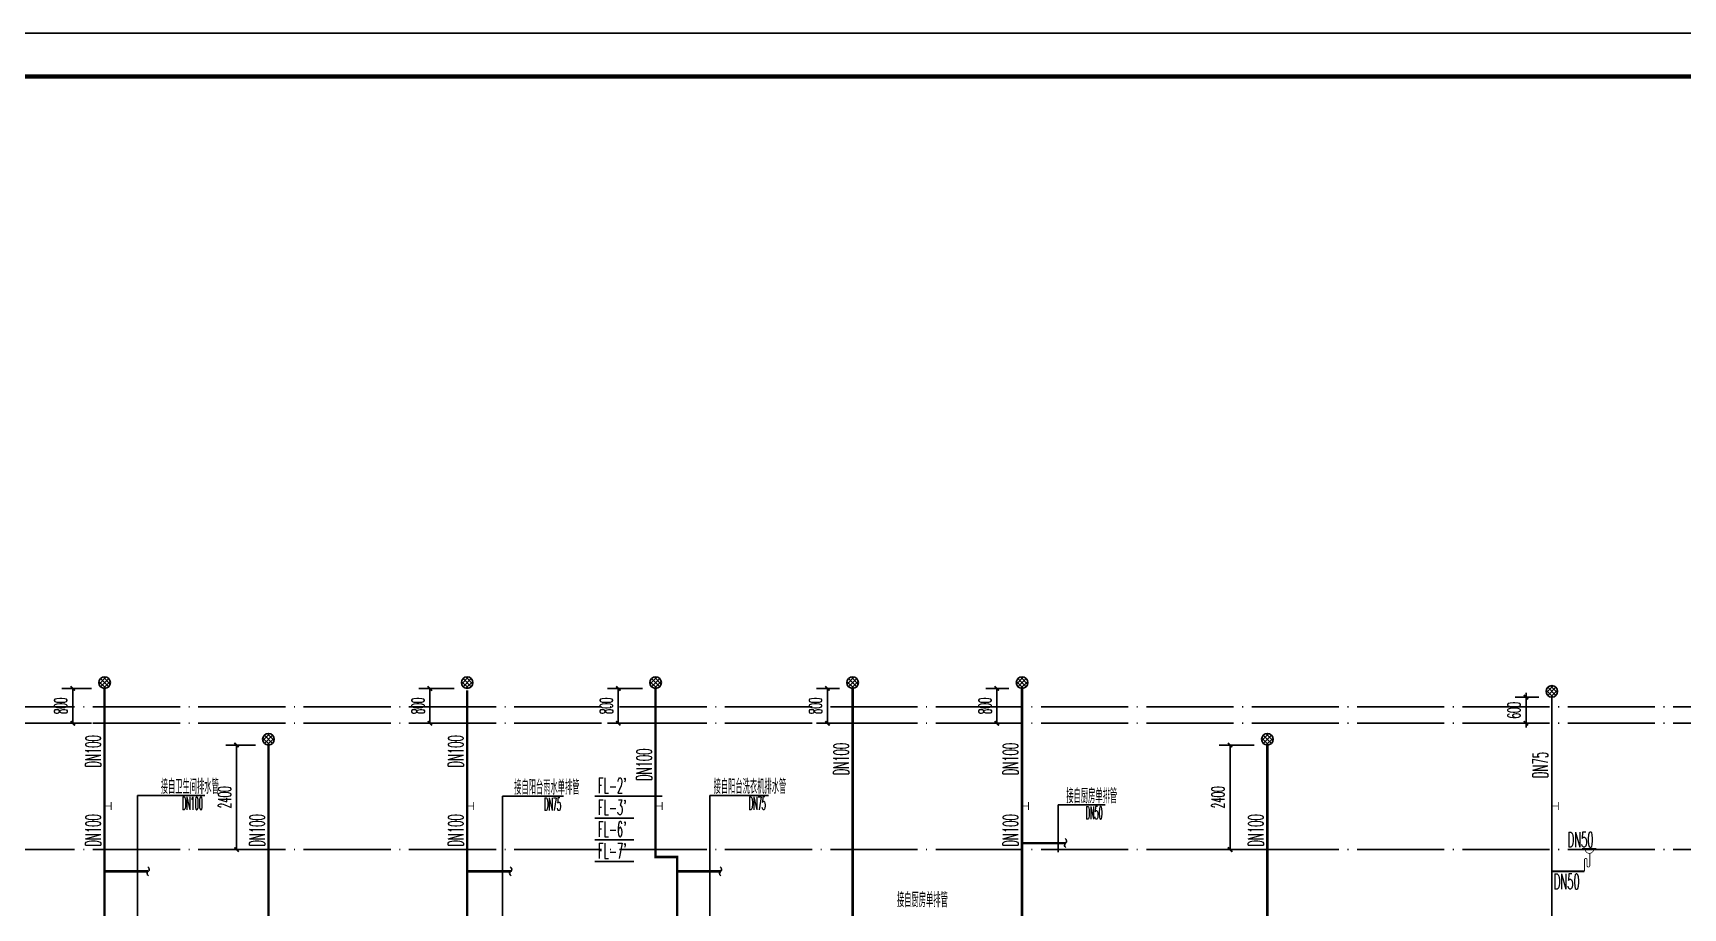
# Model space of a CAD drawing. Extents: x 27938 to 1507990, y 110129 to 923079.
# Drawn here: x 1242401 to 1280306, y 683595 to 703686 of the extents above; entities that cross this region are included whole.
import ezdxf
from ezdxf.enums import TextEntityAlignment as Align

# ---------------------------------------------------------------- set-up
doc = ezdxf.new("R2010")
doc.units = 0
doc.header["$LTSCALE"] = 1000
doc.header["$MEASUREMENT"] = 0
doc.linetypes.add('DOTE', pattern=[2.42, 2, -0.2, 0.02, -0.2])
for name, color, linetype in [('-TEXT', 3, 'Continuous'), ('DIM_废水', 31, 'Continuous'), ('DIM_污水', 2, 'Continuous'), ('DIM_管井排水', 5, 'Continuous'), ('DIM_阳台', 3, 'Continuous'), ('DIM_雨水', 4, 'Continuous'), ('EQUIP_污水', 7, 'Continuous'), ('EQUIP_管井排水', 7, 'Continuous'), ('PIPE-废水', 31, 'TG_F'), ('PIPE-污水', 2, 'W'), ('PIPE-管井排水', 210, 'GF'), ('PIPE-餐饮排水', 41, 'P'), ('TEXT_污水', 7, 'Continuous'), ('TWT', 7, 'Continuous'), ('TWT_DIM', 3, 'Continuous'), ('TWT_ELEV', 3, 'Continuous'), ('TWT_LEAD', 3, 'Continuous'), ('TWT_TITLE', 7, 'Continuous'), ('图框', 140, 'Continuous')]:
    doc.layers.add(name, color=color, linetype=linetype)
doc.styles.add('_TCH_DIM_T3', font='SIMPLEX.shx', dxfattribs={"width": 0.494118, "bigfont": 'GBCBIG.shx'})
doc.styles.add('_TWT_DIM_ELE', font='SIMPLEX.shx', dxfattribs={"width": 0.7, "oblique": 9, "height": 3, "bigfont": 'aadri.shx'})
doc.styles.add('_TWT_SERIAL', font='SIMPLEX', dxfattribs={"width": 0.8, "height": 3.5, "bigfont": 'HZTXT'})
doc.styles.add('ASC', font='simplex.shx', dxfattribs={"width": 0.75, "bigfont": 'aadri.shx'})
doc.styles.add('DIM_FONT_T3', font='SIMPLEX', dxfattribs={"width": 0.705882, "bigfont": 'GBCBIG'})
doc.styles.add('HZ', font='txt', dxfattribs={"bigfont": 'hztxt'})
doc.styles.add('HZTXT2', font='simplex.shx', dxfattribs={"width": 0.8, "bigfont": 'aadri.shx'})
doc.styles.get("Standard").update_dxf_attribs({"font": 'gbenor.shx', "bigfont": 'gbcbig.shx'})
doc.styles.add('TG_LINETYPE', font='SIMPLEX', dxfattribs={"width": 0.8, "height": 3, "bigfont": 'HZTXT'})
doc.linetypes.add('GF', pattern='A,3,-0.2,["GF",Standard,S=0.25,R=0,X=-0.1,Y=-0.115],-0.35', length=3.55)
doc.linetypes.add('P', pattern='A,3,-0.2,["P",Standard,S=0.25,R=0,X=-0.1,Y=-0.115],-0.2', length=3.4)
doc.linetypes.add('TG_F', pattern='A,2,-0.3,["F",TG_LINETYPE,S=0.1,R=0,X=-0.23,Y=-0.15],0', length=2.3)
doc.linetypes.add('W', pattern='A,3,-0.2,["W",Standard,S=0.25,R=0,X=-0.1,Y=-0.115],-0.2', length=3.4)
doc.dimstyles.new('_TWT_ARCH&&100', dxfattribs={"dimtxt": 297.5, "dimasz": 100, "dimexe": 250, "dimexo": 300, "dimgap": 126.25, "dimtad": 1, "dimdec": 0, "dimzin": 0, "dimdsep": 46, "dimtxsty": '_TCH_DIM_T3', "dimblk": 'ARCHTICK', "dimcen": 0.09, "dimclrt": 7, "dimazin": 2, "dimtfac": 1, "dimtdec": 0, "dimtix": 1, "dimtmove": 2, "dimatfit": 3, "dimfxl": 1, "dimtolj": 1, "dimtzin": 0, "dimarcsym": 0})

# ---------------------------------------------------------------- blocks, each defined once
blk = doc.blocks.new('$TwtSys$00000132')
at = {"elevation": 0}
blk.add_lwpolyline([(7, -101, -0.575183), (0, 0, 0.604745), (-11, 101, 16.924828)], format="xyb", dxfattribs=at)
blk = doc.blocks.new('$Attachment$00000070')
for p, q in [((28, 3), (-130, 161)), ((-129, 101), (32, 263)), ((-94, 39), (94, 228)), ((94, 39), (-94, 228)), ((129, 101), (-32, 263)), ((-28, 3), (130, 161))]:
    blk.add_line(p, q)
blk.add_circle((0, 133), 133)
blk = doc.blocks.new('$ATTACHMENT$00000120')
blk.add_blockref('$Attachment$00000070', (0, -133))
blk = doc.blocks.new('_ArchTick')
at = {"color": 0, "linetype": 'ByBlock', "const_width": 0.4}
blk.add_lwpolyline([(-0.5, -0.5), (0.5, 0.5)], dxfattribs=at)
blk = doc.blocks.new('*D234')
at = {"layer": 'Defpoints', "color": 0}
for p in [(1247077, 687336), (1247810, 687336), (1247810, 684936)]:
    blk.add_point(p, dxfattribs=at)
at = {"layer": 'TWT_DIM', "color": 0, "lineweight": -2}
for p, q in [((1247510, 687336), (1246827, 687336)), ((1247077, 684936), (1247077, 687336)), ((1247510, 684936), (1246827, 684936))]:
    blk.add_line(p, q, dxfattribs=at)
at = {"layer": 'TWT_DIM', "color": 0, "lineweight": -2, "xscale": 100, "yscale": 100, "zscale": 100}
for p, rotation in [((1247077, 687336), 90), ((1247077, 684936), 270)]:
    blk.add_blockref('_ArchTick', p, dxfattribs=dict(at, rotation=rotation))
at = {"layer": 'TWT_DIM', "color": 7, "insert": (1246802, 686136), "char_height": 297.5, "attachment_point": 5, "rotation": 90, "style": '_TCH_DIM_T3'}
blk.add_mtext('\\A1;2400', dxfattribs=at)
blk = doc.blocks.new('*D239')
at = {"layer": 'Defpoints', "color": 0}
for p in [(1243314, 688636), (1244046, 688636), (1244046, 687836)]:
    blk.add_point(p, dxfattribs=at)
at = {"layer": 'TWT_DIM', "color": 0, "lineweight": -2}
for p, q in [((1243746, 688636), (1243064, 688636)), ((1243314, 687836), (1243314, 688636)), ((1243746, 687836), (1243064, 687836))]:
    blk.add_line(p, q, dxfattribs=at)
at = {"layer": 'TWT_DIM', "color": 0, "lineweight": -2, "xscale": 100, "yscale": 100, "zscale": 100}
for p, rotation in [((1243314, 688636), 90), ((1243314, 687836), 270)]:
    blk.add_blockref('_ArchTick', p, dxfattribs=dict(at, rotation=rotation))
at = {"layer": 'TWT_DIM', "color": 7, "insert": (1243039, 688236), "char_height": 297.5, "attachment_point": 5, "rotation": 90, "style": '_TCH_DIM_T3'}
blk.add_mtext('\\A1;800', dxfattribs=at)
blk = doc.blocks.new('*D241')
at = {"layer": 'Defpoints', "color": 0}
for p in [(1264543, 688636), (1265121, 688636), (1265121, 687836)]:
    blk.add_point(p, dxfattribs=at)
at = {"layer": 'TWT_DIM', "color": 0, "lineweight": -2}
for p, q in [((1264821, 688636), (1264293, 688636)), ((1264543, 687836), (1264543, 688636)), ((1264821, 687836), (1264293, 687836))]:
    blk.add_line(p, q, dxfattribs=at)
at = {"layer": 'TWT_DIM', "color": 0, "lineweight": -2, "xscale": 100, "yscale": 100, "zscale": 100}
for p, rotation in [((1264543, 688636), 90), ((1264543, 687836), 270)]:
    blk.add_blockref('_ArchTick', p, dxfattribs=dict(at, rotation=rotation))
at = {"layer": 'TWT_DIM', "color": 7, "insert": (1264268, 688236), "char_height": 297.5, "attachment_point": 5, "rotation": 90, "style": '_TCH_DIM_T3'}
blk.add_mtext('\\A1;800', dxfattribs=at)
blk = doc.blocks.new('*D331')
at = {"layer": 'Defpoints', "color": 0}
for p in [(1251518, 688636), (1252375, 688636), (1252375, 687836)]:
    blk.add_point(p, dxfattribs=at)
at = {"layer": 'TWT_DIM', "color": 0, "lineweight": -2}
for p, q in [((1252075, 688636), (1251268, 688636)), ((1251518, 687836), (1251518, 688636)), ((1252075, 687836), (1251268, 687836))]:
    blk.add_line(p, q, dxfattribs=at)
at = {"layer": 'TWT_DIM', "color": 0, "lineweight": -2, "xscale": 100, "yscale": 100, "zscale": 100}
for p, rotation in [((1251518, 688636), 90), ((1251518, 687836), 270)]:
    blk.add_blockref('_ArchTick', p, dxfattribs=dict(at, rotation=rotation))
at = {"layer": 'TWT_DIM', "color": 7, "insert": (1251243, 688236), "char_height": 297.5, "attachment_point": 5, "rotation": 90, "style": '_TCH_DIM_T3'}
blk.add_mtext('\\A1;800', dxfattribs=at)
blk = doc.blocks.new('*D337')
at = {"layer": 'Defpoints', "color": 0}
for p in [(1269901, 687336), (1270757, 687336), (1270757, 684936)]:
    blk.add_point(p, dxfattribs=at)
at = {"layer": 'TWT_DIM', "color": 0, "lineweight": -2}
for p, q in [((1270457, 687336), (1269651, 687336)), ((1269901, 684936), (1269901, 687336)), ((1270457, 684936), (1269651, 684936))]:
    blk.add_line(p, q, dxfattribs=at)
at = {"layer": 'TWT_DIM', "color": 0, "lineweight": -2, "xscale": 100, "yscale": 100, "zscale": 100}
for p, rotation in [((1269901, 687336), 90), ((1269901, 684936), 270)]:
    blk.add_blockref('_ArchTick', p, dxfattribs=dict(at, rotation=rotation))
at = {"layer": 'TWT_DIM', "color": 7, "insert": (1269626, 686136), "char_height": 297.5, "attachment_point": 5, "rotation": 90, "style": '_TCH_DIM_T3'}
blk.add_mtext('\\A1;2400', dxfattribs=at)
blk = doc.blocks.new('*D341')
at = {"layer": 'Defpoints', "color": 0}
for p in [(1260652, 688636), (1261230, 688636), (1261230, 687836)]:
    blk.add_point(p, dxfattribs=at)
at = {"layer": 'TWT_DIM', "color": 0, "lineweight": -2}
for p, q in [((1260930, 688636), (1260402, 688636)), ((1260652, 687836), (1260652, 688636)), ((1260930, 687836), (1260402, 687836))]:
    blk.add_line(p, q, dxfattribs=at)
at = {"layer": 'TWT_DIM', "color": 0, "lineweight": -2, "xscale": 100, "yscale": 100, "zscale": 100}
for p, rotation in [((1260652, 688636), 90), ((1260652, 687836), 270)]:
    blk.add_blockref('_ArchTick', p, dxfattribs=dict(at, rotation=rotation))
at = {"layer": 'TWT_DIM', "color": 7, "insert": (1260377, 688236), "char_height": 297.5, "attachment_point": 5, "rotation": 90, "style": '_TCH_DIM_T3'}
blk.add_mtext('\\A1;800', dxfattribs=at)
blk = doc.blocks.new('*D342')
at = {"layer": 'Defpoints', "color": 0}
for p in [(1255847, 688636), (1256704, 688636), (1256704, 687836)]:
    blk.add_point(p, dxfattribs=at)
at = {"layer": 'TWT_DIM', "color": 0, "lineweight": -2}
for p, q in [((1256404, 688636), (1255597, 688636)), ((1255847, 687836), (1255847, 688636)), ((1256404, 687836), (1255597, 687836))]:
    blk.add_line(p, q, dxfattribs=at)
at = {"layer": 'TWT_DIM', "color": 0, "lineweight": -2, "xscale": 100, "yscale": 100, "zscale": 100}
for p, rotation in [((1255847, 688636), 90), ((1255847, 687836), 270)]:
    blk.add_blockref('_ArchTick', p, dxfattribs=dict(at, rotation=rotation))
at = {"layer": 'TWT_DIM', "color": 7, "insert": (1255572, 688236), "char_height": 297.5, "attachment_point": 5, "rotation": 90, "style": '_TCH_DIM_T3'}
blk.add_mtext('\\A1;800', dxfattribs=at)
blk = doc.blocks.new('$ATTACHMENT$00000073')
at = {"const_width": 20}
for points in [[(0, 0), (150, 0)], [(150, 90), (150, -90)]]:
    blk.add_lwpolyline(points, dxfattribs=at)
blk = doc.blocks.new('$ATTACHMENT$00000066')
blk.add_line((-212, 500), (188, 500))
at = {"const_width": 20}
blk.add_lwpolyline([(-134, 500, 1.067664), (116, 500)], format="xyb", dxfattribs=at)
at = {"const_width": 30}
blk.add_lwpolyline([(0, 367), (0, 0)], dxfattribs=at)
at = {"style": 'HZ', "width": 0.7, "flags": 1}
for tag in ['UNIT', 'WHAT', 'SPEC']:
    blk.add_attdef(tag, (0, 0), '', height=0.001, dxfattribs=at)
blk = doc.blocks.new('*D1343')
at = {"layer": 'Defpoints', "color": 0}
for p in [(1276952.82848, 688435.856), (1277546.108, 688435.856), (1277546.108, 687835.856)]:
    blk.add_point(p, dxfattribs=at)
at = {"layer": 'TWT_DIM', "color": 0, "lineweight": -2}
for p, q in [((1277246.108, 688435.856), (1276702.82848, 688435.856)), ((1276952.82848, 688435.856), (1276952.82848, 688535.856)), ((1276952.82848, 687835.856), (1276952.82848, 688435.856)), ((1277246.108, 687835.856), (1276702.82848, 687835.856)), ((1276952.82848, 687835.856), (1276952.82848, 687735.856))]:
    blk.add_line(p, q, dxfattribs=at)
at = {"layer": 'TWT_DIM', "color": 0, "lineweight": -2, "xscale": 100, "yscale": 100, "zscale": 100}
for p, rotation in [((1276952.82848, 688435.856), 270), ((1276952.82848, 687835.856), 90)]:
    blk.add_blockref('_ArchTick', p, dxfattribs=dict(at, rotation=rotation))
at = {"layer": 'TWT_DIM', "color": 7, "insert": (1276677.82848, 688135.856), "char_height": 297.5, "attachment_point": 5, "rotation": 90, "style": '_TCH_DIM_T3'}
blk.add_mtext('\\A1;600', dxfattribs=at)
blk = doc.blocks.new('*D1344')
at = {"layer": 'Defpoints', "color": 0}
for p in [(1279281.567, 661844.62), (1277546.108, 660585.856), (1279281.567, 660585.856)]:
    blk.add_point(p, dxfattribs=at)
at = {"layer": 'DIM_管井排水', "color": 0, "lineweight": -2}
for p, q in [((1277546.108, 660885.856), (1277546.108, 662094.62)), ((1277546.108, 661844.62), (1279281.567, 661844.62)), ((1279281.567, 660885.856), (1279281.567, 662094.62))]:
    blk.add_line(p, q, dxfattribs=at)
at = {"layer": 'DIM_管井排水', "color": 0, "lineweight": -2, "xscale": 100, "yscale": 100, "zscale": 100, "rotation": 180}
blk.add_blockref('_ArchTick', (1277546.108, 661844.62), dxfattribs=at)
at = {"layer": 'DIM_管井排水', "color": 0, "lineweight": -2, "xscale": 100, "yscale": 100, "zscale": 100}
blk.add_blockref('_ArchTick', (1279281.567, 661844.62), dxfattribs=at)
at = {"layer": 'DIM_管井排水', "color": 7, "insert": (1278413.8375, 662119.62), "char_height": 297.5, "attachment_point": 5, "style": '_TCH_DIM_T3'}
blk.add_mtext('\\A1;1600', dxfattribs=at)
blk = doc.blocks.new('*D1345')
at = {"layer": 'Defpoints', "color": 0}
for p in [(1277051, 662336), (1277546, 662336), (1277546, 661336)]:
    blk.add_point(p, dxfattribs=at)
at = {"layer": 'TWT_DIM', "color": 0, "lineweight": -2}
for p, q in [((1277246, 662336), (1276801, 662336)), ((1277051, 661336), (1277051, 662336)), ((1277246, 661336), (1276801, 661336))]:
    blk.add_line(p, q, dxfattribs=at)
at = {"layer": 'TWT_DIM', "color": 0, "lineweight": -2, "xscale": 100, "yscale": 100, "zscale": 100}
for p, rotation in [((1277051, 662336), 90), ((1277051, 661336), 270)]:
    blk.add_blockref('_ArchTick', p, dxfattribs=dict(at, rotation=rotation))
at = {"layer": 'TWT_DIM', "color": 7, "insert": (1276776, 661836), "char_height": 297.5, "attachment_point": 5, "rotation": 90, "style": '_TCH_DIM_T3'}
blk.add_mtext('\\A1;1000', dxfattribs=at)
blk = doc.blocks.new('$ATTACHMENT$00000055')
at = {"const_width": 30}
blk.add_lwpolyline([(0, 0), (0, 456, 0.75), (-100, 456), (-100, 202, -0.75), (-200, 202), (-200, 540)], format="xyb", dxfattribs=at)
blk = doc.blocks.new('A$C07307EEA')
at = {"layer": 'PIPE-管井排水'}
for points in [[(0, -750), (0, -772.5), (-22.5, -772.5)], [(0, -750), (-22.5, -750), (-22.5, -772.5)], [(0, -750), (-22.5, -750), (-22.5, -772.5)], [(0, -750), (0, -772.5), (-22.5, -772.5)], [(1485.5, -500), (1485.5, -477.5), (1494.8, -477.5)], [(1485.5, -500), (1501.4, -484.1), (1494.8, -477.5)]]:
    blk.add_hatch(color=256, dxfattribs=at).paths.add_polyline_path(points)
at = {"layer": 'DIM_管井排水'}
for p, q in [((-150, 7148), (1468.4, 7148)), ((-150, 6548), (1468.4, 6548))]:
    blk.add_line(p, q, dxfattribs=at)
at = {"layer": 'DIM_阳台'}
for p, q in [((2020.9, -750), (2020.9, -1834.8)), ((2020.9, -1834.8), (777.4, -1834.8))]:
    blk.add_line(p, q, dxfattribs=at)
at = {"layer": 'PIPE-管井排水', "const_width": 45}
for points in [[(0, 27150), (0, 24750)], [(0, 24600), (0, 25950)], [(0, 23100), (0, 24600)], [(0, 21650), (0, 23100)], [(0, 23100), (750, 23100)], [(0, 20150), (0, 21650)], [(0, 20150), (750, 20150)], [(0, 18700), (0, 20150)], [(0, 17200), (0, 18700)], [(0, 17200), (750, 17200)], [(0, 15750), (0, 17200)], [(0, 14250), (0, 15750)], [(0, 14250), (750, 14250)], [(0, 12800), (0, 14250)], [(0, 11300), (0, 12800)], [(0, 11300), (750, 11300)], [(0, 9850), (0, 11300)], [(0, 8350), (0, 9850)], [(0, 8350), (750, 8350)], [(0, 6900), (0, 8350)], [(0, 5400), (0, 6900)], [(0, 5400), (750, 5400)], [(0, 3950), (0, 5400)], [(0, 2450), (0, 3950)], [(0, 2450), (750, 2450)], [(0, 1000), (0, 2450)], [(0, -750), (0, 1000)], [(0, -750), (1735.5, -750)], [(637.6, -500), (1485.5, -500)], [(1735.5, -750), (2021.2, -750)]]:
    blk.add_lwpolyline(points, dxfattribs=at)
at = {"layer": 'PIPE-管井排水', "ltscale": 0.5, "const_width": 45}
blk.add_lwpolyline([(1485.5, -500), (1735.5, -750)], dxfattribs=at)
at = {"layer": 'TWT_ELEV'}
for p, q in [((459.4, -1100), (-1042, -1100)), ((159.4, -800), (-140.6, -1100)), ((159.4, -800), (-140.6, -800)), ((159.4, -800), (459.4, -1100))]:
    blk.add_line(p, q, dxfattribs=at)
at = {"layer": 'TWT_LEAD'}
for p, q in [((508.5, 112.8), (508.5, -2610.9)), ((508.5, -2610.9), (2281.8, -2610.9))]:
    blk.add_line(p, q, dxfattribs=at)
at = {"layer": 'EQUIP_污水'}
for name, p in [('$ATTACHMENT$00000120', (0, 27233.3)), ('$ATTACHMENT$00000073', (0, 24600)), ('$ATTACHMENT$00000073', (0, 21650)), ('$ATTACHMENT$00000073', (0, 18700)), ('$ATTACHMENT$00000073', (0, 15750)), ('$ATTACHMENT$00000073', (0, 12800)), ('$ATTACHMENT$00000073', (0, 9850)), ('$ATTACHMENT$00000073', (0, 6900)), ('$ATTACHMENT$00000073', (0, 3950)), ('$ATTACHMENT$00000073', (0, 1000)), ('$ATTACHMENT$00000066', (517.6, -379))]:
    blk.add_blockref(name, p, dxfattribs=at)
for name, p, xscale, yscale, zscale in [('$ATTACHMENT$00000066', (870, 23221), 0.8, 0.8, 0.8), ('$ATTACHMENT$00000066', (870, 20271), 0.8, 0.8, 0.8), ('$ATTACHMENT$00000066', (870, 17321), 0.8, 0.8, 0.8), ('$ATTACHMENT$00000066', (870, 14371), 0.8, 0.8, 0.8), ('$ATTACHMENT$00000066', (870, 11421), 0.8, 0.8, 0.8), ('$ATTACHMENT$00000066', (870, 8471), 0.8, 0.8, 0.8), ('$ATTACHMENT$00000066', (870, 5521), 0.8, 0.8, 0.8), ('$ATTACHMENT$00000066', (870, 2571), 0.8, 0.8, 0.8), ('$ATTACHMENT$00000055', (637.6, -500), 0.6, 0.6, 0.6)]:
    blk.add_blockref(name, p, dxfattribs=dict(at, xscale=xscale, yscale=yscale, zscale=zscale))
at = {"layer": 'EQUIP_污水', "xscale": 0.6, "yscale": -0.6, "zscale": 0.6, "rotation": 180}
for p in [(750, 23100), (750, 20150), (750, 17200), (750, 14250), (750, 11300), (750, 8350), (750, 5400), (750, 2450)]:
    blk.add_blockref('$ATTACHMENT$00000055', p, dxfattribs=at)
at = {"layer": 'EQUIP_管井排水', "rotation": 180}
blk.add_blockref('$TwtSys$00000132', (2021.2, -750), dxfattribs=at)
at = {"layer": '-TEXT', "color": 7, "style": 'ASC', "oblique": 9, "width": 0.58}
blk.add_text('DN50', height=300, dxfattribs=at).set_placement((605, 225.5), align=Align.MIDDLE)
at = {"style": 'HZ', "text_generation_flag": 4, "width": 0.7, "flags": 1}
for tag in ['UNIT', 'SPEC', 'WHAT']:
    blk.add_attdef(tag, (870, 2571), '', height=0.001, rotation=180, dxfattribs=at)
at = {"layer": 'DIM_管井排水', "color": 7, "style": '_TWT_SERIAL', "width": 0.48}
for p in [(-89.2, 25243.7), (-89.2, 10343.7), (-89.2, 1493.7)]:
    blk.add_text('DN75', height=350, rotation=90, dxfattribs=at).set_placement(p)
for s, p in [('DN50', (360.9, 23653.5)), ('DN50', (43.1, 22690.5)), ('DN50', (360.9, 20703.5)), ('DN50', (43.1, 19740.5)), ('DN50', (360.9, 17753.5)), ('DN50', (43.1, 16790.5)), ('DN50', (360.9, 14803.5)), ('DN50', (43.1, 13840.5)), ('DN50', (360.9, 11853.5)), ('DN50', (43.1, 10890.5)), ('DN50', (360.9, 8903.5)), ('DN50', (43.1, 7940.5)), ('GFL-1', (702.4, 7288)), ('GFL-2', (630.4, 6688)), ('DN50', (360.9, 5953.5)), ('DN50', (43.1, 4990.5)), ('DN50', (360.9, 3003.5)), ('DN50', (43.1, 2040.5))]:
    blk.add_text(s, height=350, dxfattribs=at).set_placement(p)
at = {"layer": 'DIM_阳台', "color": 7, "style": '_TCH_DIM_T3', "width": 0.494118}
blk.add_text('接至室外水封井', height=337.59, dxfattribs=at).set_placement((847.4, -1799.8))
at = {"layer": 'TEXT_污水', "color": 7, "style": 'HZTXT2', "oblique": 9, "width": 0.7}
for s, p in [('DN50', (851, -416.7)), ('DN75', (409.6, -1115.5))]:
    blk.add_text(s, height=300, dxfattribs=at).set_placement(p)
at = {"layer": 'TWT_ELEV', "color": 7, "style": '_TWT_DIM_ELE', "width": 0.56}
blk.add_text('-0.700', height=350, dxfattribs=at).set_placement((-864.3, -1520))
at = {"layer": 'TWT_LEAD', "color": 7, "style": 'DIM_FONT_T3', "width": 0.705882}
blk.add_text('密闭型地漏，余层同', height=337.59, dxfattribs=at).set_placement((668.2, -2575.9))
at = {"layer": 'DIM_管井排水'}
dim = blk.add_aligned_dim(p1=(0, -750), p2=(1735.5, -750), distance=1258.8, text='1600', dimstyle='_TWT_ARCH&&100', dxfattribs=at)
dim.commit()
dim.dimension.update_dxf_attribs({"geometry": '*D1344', "text_midpoint": (867.7, 783.8), "insert": (-1277546.1, -661335.9)})
at = {"layer": 'TWT_DIM'}
for p1, p2, distance, picture, middle in [((0, 26500), (0, 27100), 593.3, '*D1343', (-868.3, 26800)), ((0, 0), (0, 1000), 495.2, '*D1345', (-770.2, 500))]:
    dim = blk.add_aligned_dim(p1=p1, p2=p2, distance=distance, dimstyle='_TWT_ARCH&&100', dxfattribs=at)
    dim.commit()
    dim.dimension.update_dxf_attribs({"geometry": picture, "text_midpoint": middle, "insert": (-1277546.1, -661335.9)})

msp = doc.modelspace()

# ---------------------------------------------------------------- hatches: boundary and pattern name
at = {"layer": 'PIPE-废水'}
for points in [[(1256703.8, 684765.2), (1256676.3, 684765.2), (1256676.3, 684737.7)], [(1256703.8, 684765.2), (1256703.8, 684737.7), (1256676.3, 684737.7)], [(1257196.2, 684765.2), (1257196.2, 684792.7), (1257223.7, 684792.7)], [(1257196.2, 684765.2), (1257223.7, 684765.2), (1257223.7, 684792.7)]]:
    msp.add_hatch(color=256, dxfattribs=at).paths.add_polyline_path(points)

# ---------------------------------------------------------------- linework, layer by layer
at = {"layer": 'DIM_废水'}
for p, q in [((1256853.8, 686160.4), (1255306.3, 686160.4)), ((1256203.8, 685660.4), (1255306.3, 685660.4)), ((1256203.8, 685160.4), (1255306.3, 685160.4)), ((1256203.8, 684660.4), (1255306.3, 684660.4))]:
    msp.add_line(p, q, dxfattribs=at)
at = {"layer": 'DIM_雨水'}
for p, q in [((1244803.3, 663610.3), (1244803.3, 686180.1)), ((1244803.3, 686180.1), (1246350.4, 686180.1)), ((1253189.9, 663603.1), (1253189.9, 686162.7)), ((1253189.9, 686162.7), (1254591.4, 686162.7)), ((1257952.4, 663542.8), (1257952.4, 686181.1)), ((1257952.4, 686181.1), (1259295.2, 686181.1)), ((1265949.2, 684876.7), (1265949.2, 685964)), ((1265949.2, 685964), (1267033.5, 685964))]:
    msp.add_line(p, q, dxfattribs=at)
at = {"layer": 'PIPE-废水', "const_width": 55}
for points in [[(1252374.9, 685935.9), (1252374.9, 688592.4)], [(1256703.8, 685935.9), (1256703.8, 688635.9)], [(1270757, 682985.9), (1270757, 687335.9)], [(1252374.9, 684435.9), (1252374.9, 685935.9)], [(1256703.8, 684765.2), (1256703.8, 685935.9)], [(1252374.9, 684435.9), (1253374.9, 684435.9)], [(1252374.9, 682985.9), (1252374.9, 684435.9)], [(1257196.2, 684435.9), (1258196.2, 684435.9)], [(1257196.2, 682985.9), (1257196.2, 684435.9)]]:
    msp.add_lwpolyline(points, dxfattribs=at)
at = {"layer": 'PIPE-废水', "ltscale": 0.5, "const_width": 55}
for points in [[(1256703.8, 684765.2), (1257196.2, 684765.2)], [(1257196.2, 684435.9), (1257196.2, 684765.2)]]:
    msp.add_lwpolyline(points, dxfattribs=at)
at = {"layer": 'PIPE-污水', "const_width": 55}
for points in [[(1244046.3, 685935.9), (1244046.3, 688635.9)], [(1247809.9, 682985.9), (1247809.9, 687335.9)], [(1244046.3, 684435.9), (1244046.3, 685935.9)], [(1244046.3, 684435.9), (1245046.3, 684435.9)], [(1244046.3, 682985.9), (1244046.3, 684435.9)]]:
    msp.add_lwpolyline(points, dxfattribs=at)
at = {"layer": 'PIPE-餐饮排水', "const_width": 55}
for points in [[(1261230.5, 682985.9), (1261230.5, 688635.9)], [(1265121.2, 685935.9), (1265121.2, 688635.9)], [(1265121.2, 685085.9), (1265121.2, 685935.9)], [(1265121.2, 662335.9), (1265121.2, 685085.9)], [(1265121.2, 685085.9), (1266121.2, 685085.9)]]:
    msp.add_lwpolyline(points, dxfattribs=at)
at = {"layer": 'TWT', "color": 8, "linetype": 'DOTE'}
for p, q in [((1192957.9, 688213.2), (1304719.7, 688213.2)), ((1192957.9, 687835.9), (1304719.7, 687835.9)), ((1192957.9, 687835.9), (1304719.7, 687835.9)), ((1192957.9, 684935.9), (1304719.7, 684935.9))]:
    msp.add_line(p, q, dxfattribs=at)
at = {"layer": 'TWT_TITLE'}
msp.add_lwpolyline([(1189457.9, 644285.9), (1315557.9, 644285.9), (1315557.9, 703685.9), (1189457.9, 703685.9)], close=True, dxfattribs=at)
at = {"layer": 'TWT_TITLE', "const_width": 100}
msp.add_lwpolyline([(1191957.9, 645285.9), (1314557.9, 645285.9), (1314557.9, 702685.9), (1191957.9, 702685.9)], close=True, dxfattribs=at)
at = {"layer": '图框'}
msp.add_lwpolyline([(1189457.9, 703685.9), (1315557.9, 703685.9), (1315557.9, 644285.9), (1189457.9, 644285.9)], close=True, dxfattribs=at)
msp.add_lwpolyline([(1189457.9, 703685.9), (1315557.9, 703685.9), (1315557.9, 644285.9), (1189457.9, 644285.9)], close=True, dxfattribs=at)
at = {"layer": '图框', "const_width": 100}
msp.add_lwpolyline([(1314557.9, 645285.9), (1314557.9, 702685.9), (1191957.9, 702685.9), (1191957.9, 645285.9)], close=True, dxfattribs=at)

# ---------------------------------------------------------------- block references
at = {"ltscale": 0.5}
msp.add_blockref('A$C07307EEA', (1277292.3, 661335.9), dxfattribs=at)
at = {"layer": 'EQUIP_污水'}
for name, p in [('$ATTACHMENT$00000120', (1244046.3, 688769.2)), ('$ATTACHMENT$00000120', (1252374.9, 688769.2)), ('$ATTACHMENT$00000120', (1256703.8, 688769.2)), ('$ATTACHMENT$00000120', (1261230.5, 688769.2)), ('$ATTACHMENT$00000120', (1265121.2, 688769.2)), ('$ATTACHMENT$00000120', (1247809.9, 687469.2)), ('$ATTACHMENT$00000120', (1270757, 687469.2)), ('$ATTACHMENT$00000073', (1244046.3, 685935.9)), ('$ATTACHMENT$00000073', (1244046.3, 685935.9)), ('$ATTACHMENT$00000073', (1252374.9, 685935.9)), ('$ATTACHMENT$00000073', (1252374.9, 685935.9)), ('$ATTACHMENT$00000073', (1256703.8, 685935.9)), ('$ATTACHMENT$00000073', (1256703.8, 685935.9)), ('$ATTACHMENT$00000073', (1265121.2, 685935.9)), ('$TwtSys$00000132', (1266121.2, 685085.9)), ('$TwtSys$00000132', (1245046.3, 684435.9)), ('$TwtSys$00000132', (1245046.3, 684435.9)), ('$TwtSys$00000132', (1253374.9, 684435.9)), ('$TwtSys$00000132', (1253374.9, 684435.9)), ('$TwtSys$00000132', (1258196.2, 684435.9)), ('$TwtSys$00000132', (1258196.2, 684435.9))]:
    msp.add_blockref(name, p, dxfattribs=at)

# ---------------------------------------------------------------- texts
at = {"layer": 'DIM_废水', "color": 7, "style": '_TWT_SERIAL', "width": 0.48}
for s, p in [("FL-2'", (1255376.3, 686230.4)), ("FL-3'", (1255376.3, 685730.4)), ("FL-6'", (1255376.3, 685230.4)), ("FL-7'", (1255376.3, 684730.4))]:
    msp.add_text(s, height=350, dxfattribs=at).set_placement(p)
at = {"layer": 'DIM_污水', "color": 7, "style": '_TWT_SERIAL', "width": 0.48}
for p in [(1243959.3, 686821.1), (1252287.9, 686821.1), (1256616.8, 686514.2), (1261143.5, 686644.4), (1265034.2, 686644.4), (1243959.3, 685005.2), (1247722.9, 685005.2), (1252287.9, 685005.2), (1265034.2, 685005.2), (1270670, 685005.2)]:
    msp.add_text('DN100', height=350, rotation=90, dxfattribs=at).set_placement(p)
at = {"layer": 'DIM_雨水', "color": 7, "style": '_TCH_DIM_T3'}
for s, height, width, p in [('接自卫生间排水管', 337.59, 0.494118, (1245334.8, 686215.1)), ('接自阳台雨水单排管', 337.59, 0.494118, (1253454.3, 686197.7)), ('接自阳台洗衣机排水管', 337.59, 0.494118, (1258036.7, 686216.1)), ('DN100', 297.5, 0.348789, (1245820.9, 685847.6)), ('DN75', 297.5, 0.348789, (1254140.9, 685830.2)), ('DN75', 297.5, 0.348789, (1258844.7, 685848.6)), ('接自厨房单排管', 337.59, 0.494118, (1266139.3, 685999)), ('DN50', 297.5, 0.348789, (1266583.1, 685631.5)), ('接自厨房单排管', 337.59, 0.494118, (1262248.6, 683612.9))]:
    msp.add_text(s, height=height, dxfattribs=dict(at, width=width)).set_placement(p)

# ---------------------------------------------------------------- dimensions: what is measured, and where the dimension line sits
at = {"layer": 'TWT_DIM'}
for p1, p2, distance, picture, middle in [((1244046.3, 687835.9), (1244046.3, 688635.9), 732.7, '*D239', (1243038.6, 688235.9)), ((1252374.9, 687835.9), (1252374.9, 688635.9), 856.5, '*D331', (1251243.4, 688235.9)), ((1256703.8, 687835.9), (1256703.8, 688635.9), 856.5, '*D342', (1255572.3, 688235.9)), ((1261230.5, 687835.9), (1261230.5, 688635.9), 578, '*D341', (1260377.5, 688235.9)), ((1265121.2, 687835.9), (1265121.2, 688635.9), 578, '*D241', (1264268.2, 688235.9)), ((1247809.9, 684935.9), (1247809.9, 687335.9), 732.7, '*D234', (1246802.3, 686135.9)), ((1270757, 684935.9), (1270757, 687335.9), 856.5, '*D337', (1269625.5, 686135.9))]:
    dim = msp.add_aligned_dim(p1=p1, p2=p2, distance=distance, dimstyle='_TWT_ARCH&&100', dxfattribs=at)
    dim.commit()
    dim.dimension.update_dxf_attribs({"geometry": picture, "text_midpoint": middle})

doc.saveas('drawing.dxf')
